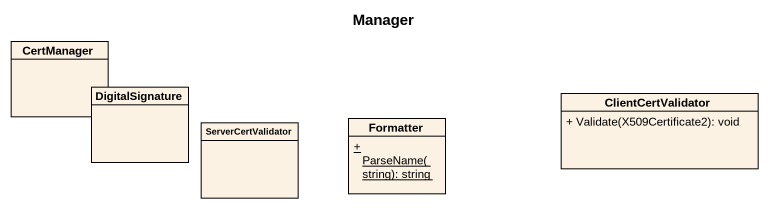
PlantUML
@startuml
title Manager
hide circle
hide empty members
skinparam classAttributeIconSize 0
class CertManager
class DigitalSignature
class ServerCertValidator
class Formatter {
  {static} + ParseName(string): string
}
class ClientCertValidator {
  + Validate(X509Certificate2): void
}
@enduml
